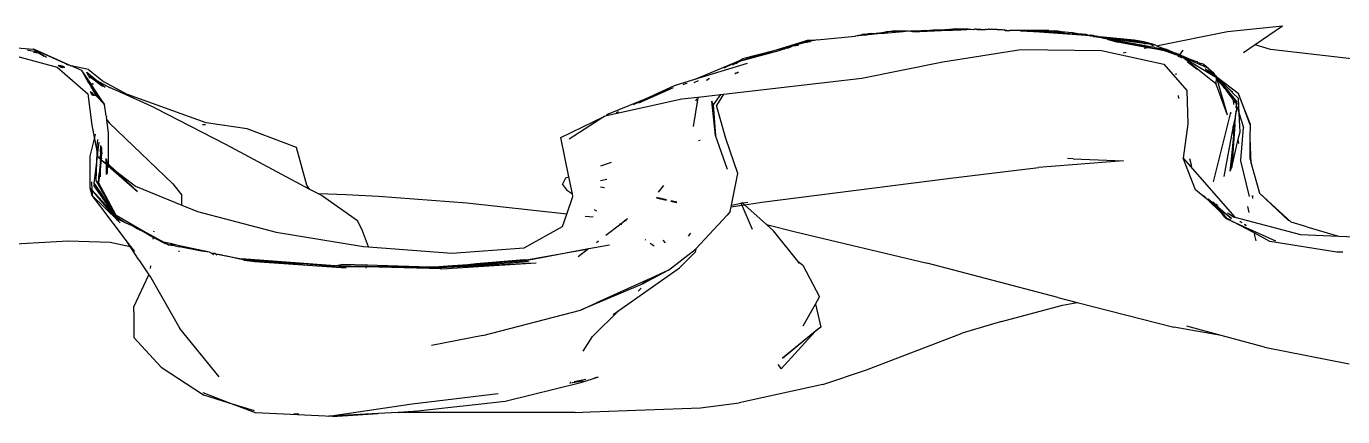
# Model space of a CAD drawing. Header units: millimetres. Extents: x -41292 to 298682, y -22072 to 33155.
# Drawn here: x 34329.3 to 34527.8, y 2979.8 to 3038.7 of the extents above; entities that cross this region are included whole.
import ezdxf

# ---------------------------------------------------------------- set-up
doc = ezdxf.new("R2010")
doc.units = ezdxf.units.MM

# ---------------------------------------------------------------- blocks, each defined once
blk = doc.blocks.new('AHSISHEUD')
for p, q in [((35082.64, 20685.39), (35081.66, 20685.3)), ((35081.66, 20685.3), (35081.71, 20685.34)), ((35081.71, 20685.34), (35082.71, 20685.54)), ((35083.1, 20685.57), (35082.64, 20685.39)), ((35083.14, 20685.44), (35082.64, 20685.39)), ((35082.87, 20685.54), (35082.71, 20685.54)), ((35083.1, 20685.57), (35082.87, 20685.54)), ((35083.18, 20685.56), (35083.1, 20685.57)), ((35086.1, 20685.73), (35083.14, 20685.44)), ((35083.14, 20685.44), (35084.13, 20685.62)), ((35083.28, 20685.55), (35083.18, 20685.56)), ((35083.46, 20685.58), (35083.28, 20685.55)), ((35083.54, 20685.59), (35083.46, 20685.58)), ((35083.58, 20685.59), (35083.54, 20685.59)), ((35083.69, 20685.63), (35083.58, 20685.59)), ((35083.9, 20685.65), (35083.69, 20685.63)), ((35084.09, 20685.66), (35083.9, 20685.65)), ((35084.15, 20685.67), (35084.09, 20685.66)), ((35084.13, 20685.62), (35084.09, 20685.66)), ((35084.13, 20685.62), (35084.44, 20685.64)), ((35084.44, 20685.64), (35084.15, 20685.67)), ((35084.44, 20685.64), (35084.54, 20685.68)), ((35084.54, 20685.68), (35084.69, 20685.7)), ((35084.69, 20685.7), (35084.84, 20685.7)), ((35085.06, 20685.73), (35084.84, 20685.7)), ((35085.06, 20685.73), (35086.3, 20685.95)), ((35085.06, 20685.73), (35086.1, 20685.73)), ((35086.1, 20685.73), (35086.23, 20685.78)), ((35086.23, 20685.78), (35086.51, 20685.79)), ((35086.3, 20685.95), (35087.65, 20686.12)), ((35088.9, 20686.01), (35086.3, 20685.95)), ((35086.51, 20685.79), (35086.67, 20685.79)), ((35086.67, 20685.79), (35088.9, 20686.01)), ((35087.65, 20686.12), (35089.66, 20686.09)), ((35088.9, 20686.01), (35089.66, 20686.09)), ((35089.66, 20686.09), (35089.91, 20686.03)), ((35091.62, 20686.07), (35089.91, 20686.03)), ((35091.64, 20686.05), (35089.91, 20686.03)), ((35090.35, 20685.94), (35090.12, 20685.99)), ((35090.35, 20685.94), (35094.72, 20686.15)), ((35091.64, 20686.05), (35090.35, 20685.94)), ((35092.15, 20686.13), (35091.62, 20686.07)), ((35092.2, 20686.09), (35091.64, 20686.05)), ((35092.2, 20686.09), (35092.15, 20686.13)), ((35092.77, 20686.1), (35092.2, 20686.09)), ((35092.96, 20686.15), (35092.77, 20686.1)), ((35093.34, 20686.16), (35092.96, 20686.15)), ((35093.38, 20686.17), (35093.34, 20686.16)), ((35093.88, 20686.17), (35093.38, 20686.17)), ((35094.09, 20686.21), (35093.88, 20686.17)), ((35094.12, 20686.17), (35094.09, 20686.21)), ((35094.33, 20686.21), (35094.12, 20686.17)), ((35094.72, 20686.15), (35094.12, 20686.17)), ((35095.22, 20686.23), (35094.33, 20686.21)), ((35094.72, 20686.15), (35096.14, 20686.21)), ((35095.38, 20686.23), (35095.22, 20686.23)), ((35096.9, 20686.37), (35095.38, 20686.23)), ((35097.64, 20686.35), (35095.38, 20686.23)), ((35096.14, 20686.21), (35096.37, 20686.19)), ((35096.37, 20686.19), (35097.18, 20686.25)), ((35097.64, 20686.35), (35096.9, 20686.37)), ((35097.18, 20686.25), (35097.62, 20686.24)), ((35097.62, 20686.24), (35098.5, 20686.27)), ((35097.7, 20686.35), (35097.64, 20686.35)), ((35097.7, 20686.35), (35098.62, 20686.4)), ((35098.53, 20686.33), (35097.7, 20686.35)), ((35098.5, 20686.27), (35098.73, 20686.34)), ((35098.73, 20686.34), (35098.53, 20686.33)), ((35098.62, 20686.4), (35098.73, 20686.34)), ((35098.73, 20686.34), (35098.87, 20686.33)), ((35098.87, 20686.33), (35099.06, 20686.33)), ((35099.06, 20686.33), (35099.1, 20686.35)), ((35099.1, 20686.35), (35099.48, 20686.31)), ((35099.48, 20686.31), (35099.64, 20686.33)), ((35099.64, 20686.33), (35099.7, 20686.36)), ((35099.7, 20686.36), (35099.75, 20686.37)), ((35099.75, 20686.37), (35099.86, 20686.37)), ((35099.86, 20686.37), (35099.94, 20686.35)), ((35099.94, 20686.35), (35100.36, 20686.39)), ((35099.94, 20686.35), (35100.06, 20686.29)), ((35100.06, 20686.29), (35100.27, 20686.29)), ((35100.27, 20686.29), (35100.32, 20686.3)), ((35100.32, 20686.3), (35100.44, 20686.28)), ((35100.36, 20686.39), (35100.99, 20686.31)), ((35100.44, 20686.28), (35100.56, 20686.29)), ((35100.56, 20686.29), (35100.74, 20686.29)), ((35100.74, 20686.29), (35100.99, 20686.31)), ((35100.99, 20686.31), (35101.18, 20686.3)), ((35101.18, 20686.3), (35101.28, 20686.31)), ((35101.45, 20686.3), (35101.28, 20686.31)), ((35101.45, 20686.3), (35101.68, 20686.32)), ((35101.82, 20686.32), (35101.68, 20686.32)), ((35101.82, 20686.32), (35101.86, 20686.32)), ((35101.86, 20686.32), (35101.93, 20686.32)), ((35101.93, 20686.32), (35102.12, 20686.32)), ((35102.12, 20686.32), (35102.21, 20686.32)), ((35102.35, 20686.31), (35102.21, 20686.32)), ((35102.41, 20686.31), (35102.35, 20686.31)), ((35102.47, 20686.3), (35102.41, 20686.31)), ((35102.54, 20686.3), (35102.47, 20686.3)), ((35102.6, 20686.3), (35102.54, 20686.3)), ((35102.7, 20686.3), (35102.6, 20686.3)), ((35102.75, 20686.28), (35102.7, 20686.3)), ((35102.8, 20686.3), (35102.75, 20686.28)), ((35102.88, 20686.28), (35102.8, 20686.3)), ((35103.1, 20686.28), (35102.88, 20686.28)), ((35103.12, 20686.24), (35103.1, 20686.28)), ((35103.22, 20686.24), (35103.12, 20686.24)), ((35103.39, 20686.23), (35103.22, 20686.24)), ((35103.6, 20686.23), (35103.39, 20686.23)), ((35103.68, 20686.22), (35103.6, 20686.23)), ((35103.83, 20686.22), (35103.68, 20686.22)), ((35103.98, 20686.21), (35103.83, 20686.22)), ((35104.15, 20686.22), (35103.98, 20686.21)), ((35104.15, 20686.22), (35104.98, 20686.14)), ((35104.28, 20686.16), (35104.15, 20686.22)), ((35104.28, 20686.16), (35104.98, 20686.14)), ((35104.98, 20686.14), (35105.01, 20686.17)), ((35105.01, 20686.17), (35105.05, 20686.17)), ((35105.05, 20686.17), (35105.29, 20686.2)), ((35106.63, 20686.09), (35105.29, 20686.2)), ((35105.29, 20686.2), (35111.6, 20686.07)), ((35110.87, 20686.16), (35105.29, 20686.2)), ((35106.63, 20686.09), (35106.69, 20686.09)), ((35106.69, 20686.09), (35113.1, 20685.89)), ((35117.16, 20685.33), (35106.69, 20686.09)), ((35106.69, 20686.09), (35114.05, 20685.69)), ((35110.87, 20686.16), (35111.6, 20686.07)), ((35111.6, 20686.07), (35111.63, 20686.07)), ((35111.63, 20686.07), (35111.68, 20686.07)), ((35112.23, 20686.06), (35111.68, 20686.07)), ((35111.68, 20686.07), (35113.1, 20685.89)), ((35113.1, 20685.89), (35112.23, 20686.06)), ((35113.17, 20685.88), (35113.1, 20685.89)), ((35113.17, 20685.88), (35113.26, 20685.89)), ((35113.31, 20685.88), (35113.26, 20685.89)), ((35113.87, 20685.86), (35113.31, 20685.88)), ((35114.42, 20685.78), (35113.87, 20685.86)), ((35114.05, 20685.69), (35115.23, 20685.63)), ((35114.51, 20685.77), (35114.42, 20685.78)), ((35115.23, 20685.63), (35114.51, 20685.77)), ((35115.27, 20685.63), (35115.23, 20685.63)), ((35115.27, 20685.63), (35115.47, 20685.63)), ((35115.47, 20685.63), (35115.55, 20685.62)), ((35115.55, 20685.62), (35115.58, 20685.61)), ((35115.64, 20685.61), (35115.58, 20685.61)), ((35115.87, 20685.6), (35115.64, 20685.61)), ((35115.9, 20685.59), (35115.87, 20685.6)), ((35115.9, 20685.59), (35116.44, 20685.57)), ((35116.44, 20685.57), (35116.98, 20685.41)), ((35117.09, 20685.44), (35116.98, 20685.41)), ((35116.98, 20685.41), (35117.16, 20685.33)), ((35117.01, 20685.41), (35117.16, 20685.33)), ((35117.16, 20685.43), (35117.09, 20685.44)), ((35117.57, 20685.38), (35117.16, 20685.43)), ((35117.67, 20685.33), (35117.57, 20685.38)), ((35137.84, 20685.94), (35127.3, 20683.82)), ((35146.1, 20686.77), (35137.84, 20685.94)), ((35146.1, 20686.77), (35142, 20683.98)), ((34952.01, 20683.8), (34957.73, 20683.34)), ((35073.19, 20684.22), (35069.43, 20683.08)), ((35071.58, 20683.64), (35069.43, 20683.08)), ((35070.62, 20683.29), (35071.58, 20683.64)), ((35070.62, 20683.29), (35071.06, 20683.38)), ((35071.52, 20683.5), (35071.06, 20683.38)), ((35071.55, 20683.55), (35071.52, 20683.5)), ((35071.6, 20683.53), (35071.55, 20683.55)), ((35071.58, 20683.64), (35073.19, 20684.22)), ((35072.07, 20683.73), (35071.58, 20683.64)), ((35071.63, 20683.54), (35071.6, 20683.53)), ((35071.63, 20683.54), (35071.8, 20683.62)), ((35071.8, 20683.62), (35071.87, 20683.64)), ((35071.87, 20683.64), (35072.07, 20683.73)), ((35072.07, 20683.73), (35072.1, 20683.75)), ((35072.1, 20683.75), (35072.15, 20683.76)), ((35072.15, 20683.76), (35072.26, 20683.81)), ((35072.31, 20683.82), (35072.26, 20683.81)), ((35072.42, 20683.86), (35072.31, 20683.82)), ((35074.46, 20684.39), (35072.42, 20683.86)), ((35073.61, 20684.28), (35072.42, 20683.86)), ((35073.19, 20684.22), (35072.42, 20683.86)), ((35072.42, 20683.86), (35072.72, 20683.88)), ((35072.72, 20683.88), (35072.75, 20683.89)), ((35072.75, 20683.89), (35073.06, 20683.93)), ((35073.06, 20683.93), (35073.12, 20683.95)), ((35074.46, 20684.61), (35073.19, 20684.22)), ((35074.05, 20684.43), (35073.19, 20684.22)), ((35073.19, 20684.22), (35073.61, 20684.28)), ((35074.05, 20684.43), (35073.61, 20684.28)), ((35073.61, 20684.28), (35074.46, 20684.39)), ((35075.16, 20684.57), (35074.05, 20684.43)), ((35075.49, 20684.66), (35074.46, 20684.61)), ((35074.46, 20684.39), (35074.6, 20684.41)), ((35075.16, 20684.57), (35074.6, 20684.41)), ((35074.6, 20684.41), (35074.96, 20684.46)), ((35075.2, 20684.58), (35075.16, 20684.57)), ((35075.49, 20684.66), (35075.2, 20684.58)), ((35075.56, 20684.62), (35075.2, 20684.58)), ((35075.49, 20684.66), (35075.56, 20684.62)), ((35075.97, 20684.73), (35075.56, 20684.62)), ((35075.97, 20684.73), (35081.66, 20685.3)), ((35117.16, 20685.33), (35117.32, 20685.32)), ((35117.46, 20685.28), (35117.32, 20685.32)), ((35117.57, 20685.27), (35117.46, 20685.28)), ((35117.57, 20685.27), (35117.63, 20685.25)), ((35117.63, 20685.25), (35117.7, 20685.24)), ((35118.16, 20685.24), (35117.67, 20685.33)), ((35118.05, 20685.17), (35117.7, 20685.24)), ((35117.7, 20685.24), (35118.16, 20685.24)), ((35119.28, 20684.95), (35118.05, 20685.17)), ((35118.05, 20685.17), (35124.9, 20684.27)), ((35118.27, 20685.22), (35118.16, 20685.24)), ((35118.34, 20685.22), (35118.27, 20685.22)), ((35118.34, 20685.22), (35118.4, 20685.2)), ((35118.4, 20685.2), (35118.56, 20685.17)), ((35118.56, 20685.17), (35121.17, 20684.62)), ((35118.56, 20685.17), (35119.28, 20684.95)), ((35124.9, 20684.27), (35118.56, 20685.17)), ((35118.56, 20685.17), (35124.08, 20684.56)), ((35123.77, 20684.66), (35118.56, 20685.17)), ((35119.68, 20684.84), (35119.28, 20684.95)), ((35119.68, 20684.84), (35121.23, 20684.4)), ((35126, 20683.56), (35119.68, 20684.84)), ((35119.68, 20684.84), (35121.17, 20684.62)), ((35121.17, 20684.62), (35126, 20683.56)), ((35121.17, 20684.62), (35126.53, 20683.66)), ((35125.86, 20683.53), (35121.23, 20684.4)), ((35125.23, 20684.41), (35123.77, 20684.66)), ((35124.08, 20684.56), (35123.77, 20684.66)), ((35124.9, 20684.27), (35124.08, 20684.56)), ((35124.08, 20684.56), (35125.23, 20684.41)), ((35125.46, 20684.08), (35124.9, 20684.27)), ((35124.9, 20684.27), (35126.05, 20684.11)), ((35126.87, 20683.99), (35125.23, 20684.41)), ((35125.23, 20684.41), (35126.05, 20684.11)), ((35125.86, 20683.53), (35125.27, 20683.41)), ((35126, 20683.56), (35125.86, 20683.53)), ((35128.28, 20683.11), (35125.86, 20683.53)), ((35126.09, 20683.57), (35126, 20683.56)), ((35126.05, 20684.11), (35126.59, 20683.9)), ((35126.05, 20684.11), (35126.87, 20683.99)), ((35126.53, 20683.66), (35126.09, 20683.57)), ((35126.09, 20683.57), (35128.28, 20683.11)), ((35126.86, 20683.6), (35126.53, 20683.66)), ((35126.86, 20683.6), (35128.28, 20683.11)), ((35126.86, 20683.6), (35127.86, 20683.43)), ((35127.23, 20683.8), (35126.87, 20683.99)), ((35127.27, 20683.8), (35127.23, 20683.8)), ((35127.3, 20683.82), (35127.27, 20683.8)), ((35127.27, 20683.8), (35128.32, 20683.4)), ((35127.86, 20683.43), (35129.25, 20682.94)), ((35128.35, 20683.34), (35127.86, 20683.43)), ((35128.59, 20683.3), (35128.32, 20683.4)), ((35142, 20683.98), (35140.25, 20682.8)), ((35144.33, 20683.27), (35142, 20683.98)), ((34953.56, 20682.73), (34961.33, 20680.59)), ((34956.96, 20683.16), (34956.89, 20683.18)), ((34956.96, 20683.16), (34957.93, 20683.05)), ((34957.78, 20683.31), (34957.73, 20683.34)), ((34957.93, 20683.3), (34957.78, 20683.31)), ((34957.78, 20683.31), (34963.43, 20680.84)), ((34958.46, 20682.75), (34957.79, 20682.84)), ((34963.43, 20680.84), (34957.93, 20683.3)), ((34958.45, 20682.88), (34957.93, 20683.05)), ((34958.46, 20682.75), (34957.93, 20683.05)), ((34958.45, 20682.88), (34959.73, 20682.12)), ((34958.52, 20682.74), (34958.46, 20682.75)), ((34959.22, 20682.31), (34958.52, 20682.74)), ((34959.22, 20682.31), (34959.34, 20682.27)), ((35057.44, 20678.74), (35064.37, 20681.69)), ((35064.37, 20681.69), (35061.88, 20680.46)), ((35063.17, 20680.98), (35064.37, 20681.69)), ((35063.68, 20681.18), (35064.23, 20681.5)), ((35064.23, 20681.5), (35070.23, 20683.15)), ((35069.43, 20683.08), (35064.23, 20681.5)), ((35064.37, 20681.69), (35064.23, 20681.5)), ((35064.37, 20681.69), (35064.42, 20681.71)), ((35064.42, 20681.71), (35064.71, 20681.85)), ((35069.43, 20683.08), (35064.71, 20681.85)), ((35070.23, 20683.15), (35070.62, 20683.29)), ((35082.66, 20678.98), (35094.91, 20681.41)), ((35094.91, 20681.41), (35106.65, 20683.28)), ((35106.65, 20683.28), (35118.81, 20683.14)), ((35118.81, 20683.14), (35128.22, 20681.06)), ((35122.11, 20682.76), (35122.54, 20682.86)), ((35128.28, 20683.11), (35128.35, 20683.09)), ((35128.35, 20683.34), (35129.25, 20682.94)), ((35128.35, 20683.34), (35128.59, 20683.3)), ((35128.35, 20683.09), (35128.39, 20683.07)), ((35128.39, 20683.07), (35128.46, 20683.06)), ((35128.46, 20683.06), (35128.53, 20683.02)), ((35128.53, 20683.02), (35128.59, 20683.01)), ((35128.63, 20683.29), (35128.59, 20683.3)), ((35128.59, 20683.01), (35129.96, 20682.54)), ((35129.25, 20682.9), (35128.59, 20683.01)), ((35128.69, 20683.26), (35128.63, 20683.29)), ((35128.69, 20683.26), (35128.82, 20683.2)), ((35129.69, 20682.81), (35128.82, 20683.2)), ((35129.25, 20682.94), (35128.82, 20683.2)), ((35129.25, 20682.94), (35129.28, 20682.89)), ((35129.28, 20682.89), (35129.25, 20682.9)), ((35129.28, 20682.89), (35129.34, 20682.87)), ((35129.34, 20682.87), (35129.38, 20682.87)), ((35129.38, 20682.87), (35129.44, 20682.86)), ((35129.44, 20682.86), (35129.47, 20682.85)), ((35129.47, 20682.85), (35129.66, 20682.75)), ((35129.69, 20682.81), (35129.47, 20682.85)), ((35129.66, 20682.75), (35129.73, 20682.72)), ((35129.69, 20682.81), (35130.19, 20682.58)), ((35129.69, 20682.81), (35129.97, 20682.75)), ((35129.73, 20682.72), (35129.84, 20682.68)), ((35129.84, 20682.68), (35129.88, 20682.67)), ((35129.88, 20682.67), (35130.1, 20682.55)), ((35129.96, 20682.54), (35130.02, 20682.51)), ((35130.01, 20682.72), (35129.97, 20682.75)), ((35130.04, 20682.71), (35130.01, 20682.72)), ((35130.02, 20682.51), (35130.47, 20682.37)), ((35130.6, 20682.48), (35130.04, 20682.71)), ((35130.19, 20682.58), (35130.04, 20682.71)), ((35130.45, 20682.27), (35130.1, 20682.55)), ((35130.47, 20682.37), (35130.19, 20682.58)), ((35130.56, 20682.42), (35130.19, 20682.58)), ((35130.45, 20682.27), (35130.37, 20682.14)), ((35130.5, 20682.34), (35130.45, 20682.27)), ((35130.91, 20682.01), (35130.45, 20682.27)), ((35130.5, 20682.34), (35130.47, 20682.37)), ((35130.91, 20682.01), (35130.5, 20682.34)), ((35130.6, 20682.48), (35130.56, 20682.42)), ((35130.72, 20682.34), (35130.56, 20682.42)), ((35131.1, 20683.2), (35130.6, 20682.48)), ((35132.35, 20681.72), (35130.6, 20682.48)), ((35131.31, 20681.91), (35130.72, 20682.34)), ((35130.72, 20682.34), (35135.64, 20679.38)), ((35130.72, 20682.34), (35131.39, 20682.04)), ((35130.95, 20682), (35130.91, 20682.01)), ((35136.07, 20678.09), (35131.31, 20681.91)), ((35132.35, 20681.72), (35131.39, 20682.04)), ((35131.39, 20682.04), (35133.79, 20680.95)), ((35132.66, 20681.62), (35132.35, 20681.72)), ((35132.9, 20681.52), (35132.66, 20681.62)), ((35133.12, 20681.46), (35132.9, 20681.52)), ((35133.25, 20681.4), (35133.12, 20681.46)), ((35133.29, 20681.4), (35133.25, 20681.4)), ((35133.32, 20681.38), (35133.25, 20681.4)), ((35133.32, 20681.38), (35133.29, 20681.4)), ((35133.34, 20681.35), (35133.32, 20681.38)), ((35170.92, 20680.21), (35144.33, 20683.27)), ((34961.33, 20680.59), (34965.99, 20676.58)), ((34961.49, 20680.92), (34962, 20680.58)), ((34961.85, 20680.84), (34961.65, 20680.88)), ((34961.85, 20680.84), (34962.1, 20680.58)), ((34961.93, 20680.82), (34961.85, 20680.84)), ((34962.06, 20680.69), (34961.93, 20680.82)), ((34961.93, 20680.82), (34962.17, 20680.76)), ((34962.06, 20680.69), (34962.1, 20680.66)), ((34962.1, 20680.66), (34962.25, 20680.57)), ((34962.22, 20680.57), (34962.1, 20680.66)), ((34962.43, 20680.57), (34962.17, 20680.76)), ((34962.35, 20680.57), (34962.17, 20680.76)), ((34962.4, 20680.57), (34962.35, 20680.57)), ((34962.49, 20680.57), (34962.43, 20680.57)), ((34963.43, 20680.84), (34962.73, 20681)), ((34963.48, 20680.83), (34963.43, 20680.84)), ((34965.08, 20680.12), (34963.48, 20680.83)), ((34966.05, 20680.26), (34963.48, 20680.83)), ((34966.5, 20677.98), (34965.08, 20680.12)), ((34966.14, 20678.21), (34965.08, 20680.12)), ((34966.09, 20679.3), (34965.83, 20679.84)), ((34965.83, 20679.84), (34967.34, 20678.6)), ((34966.05, 20680.26), (34968.34, 20678.47)), ((35065.4, 20681.17), (35057.44, 20678.74)), ((35061.85, 20680.45), (35061.88, 20680.46)), ((35063.55, 20679.65), (35063.65, 20679.68)), ((35063.56, 20679.68), (35063.55, 20679.65)), ((35063.59, 20679.72), (35063.56, 20679.68)), ((35063.59, 20679.72), (35063.65, 20679.68)), ((35063.65, 20679.68), (35063.68, 20679.74)), ((35063.68, 20679.74), (35063.83, 20679.77)), ((35063.71, 20679.74), (35063.68, 20679.68)), ((35063.89, 20679.73), (35063.78, 20679.71)), ((35063.95, 20679.79), (35063.89, 20679.73)), ((35063.91, 20679.74), (35063.89, 20679.73)), ((35063.95, 20679.79), (35063.91, 20679.74)), ((35064.08, 20679.82), (35063.95, 20679.79)), ((35128.22, 20681.06), (35131.71, 20677.08)), ((35130.01, 20679.68), (35130.03, 20679.47)), ((35133.23, 20680.26), (35131.8, 20681.35)), ((35133.37, 20681.34), (35133.34, 20681.35)), ((35133.39, 20681.29), (35133.37, 20681.34)), ((35133.39, 20681.29), (35133.74, 20681.02)), ((35134.15, 20681.05), (35133.39, 20681.29)), ((35133.74, 20681.02), (35133.79, 20680.95)), ((35133.79, 20680.95), (35134.59, 20680.59)), ((35134.91, 20680.44), (35134.15, 20681.05)), ((35134.15, 20681.05), (35134.59, 20680.59)), ((35134.46, 20680.38), (35134.53, 20680.35)), ((35134.53, 20680.35), (35135.64, 20679.38)), ((35134.91, 20680.44), (35134.59, 20680.59)), ((35134.8, 20680.21), (35135.38, 20679.77)), ((35134.91, 20680.44), (35135.64, 20679.79)), ((35135.1, 20680.06), (35135.16, 20680.03)), ((35135.38, 20679.77), (35135.16, 20680.03)), ((35135.31, 20679.96), (35135.57, 20679.63)), ((35135.57, 20679.63), (35135.33, 20679.95)), ((35135.38, 20679.77), (35135.57, 20679.63)), ((35135.8, 20679.56), (35135.49, 20679.87)), ((35135.57, 20679.63), (35135.6, 20679.6)), ((35135.6, 20679.6), (35135.92, 20679.22)), ((35135.64, 20679.79), (35135.8, 20679.56)), ((35135.8, 20679.56), (35135.96, 20679.4)), ((35136.26, 20679.1), (35135.96, 20679.4)), ((35135.96, 20679.4), (35139.16, 20675.44)), ((35135.96, 20679.4), (35136.11, 20679.1)), ((35136.61, 20678.44), (35135.96, 20679.4)), ((34966.14, 20679.26), (34966.09, 20679.3)), ((34968.2, 20677.71), (34966.14, 20679.26)), ((34966.14, 20679.26), (34967.34, 20678.6)), ((34966.32, 20678.9), (34966.14, 20679.26)), ((34966.5, 20677.98), (34966.14, 20678.21)), ((34966.14, 20678.21), (34966.18, 20678.13)), ((34966.5, 20677.98), (34966.18, 20678.13)), ((34966.18, 20678.13), (34966.3, 20677.92)), ((34966.3, 20677.92), (34966.49, 20677.66)), ((34966.47, 20677.61), (34966.49, 20677.66)), ((34966.47, 20677.61), (34966.75, 20677.1)), ((34966.49, 20677.66), (34966.57, 20677.83)), ((34966.49, 20677.66), (34966.8, 20677.24)), ((34966.5, 20677.98), (34966.54, 20677.9)), ((34966.54, 20677.9), (34966.59, 20677.87)), ((34966.57, 20677.83), (34966.59, 20677.87)), ((34966.62, 20677.79), (34966.57, 20677.83)), ((34968.47, 20674.99), (34966.62, 20677.79)), ((34966.72, 20677.47), (34966.62, 20677.79)), ((34966.81, 20677.98), (34966.69, 20678.2)), ((34966.8, 20677.24), (34966.72, 20677.47)), ((34967.34, 20678.6), (34968.58, 20677.58)), ((34967.34, 20678.6), (34969.22, 20677.55)), ((34968.34, 20678.47), (34971.93, 20676.47)), ((34971.18, 20676.7), (34969.22, 20677.55)), ((35049.04, 20675.23), (35054.28, 20677.53)), ((35054.37, 20677.79), (35050.68, 20676.08)), ((35050.68, 20676.08), (35054.28, 20677.53)), ((35057.44, 20678.74), (35054.37, 20677.79)), ((35055.75, 20678.01), (35056.08, 20678.15)), ((35056.08, 20678.15), (35056.36, 20678.21)), ((35057.99, 20678.55), (35057.33, 20678.23)), ((35059.25, 20678.67), (35059.34, 20678.69)), ((35059.34, 20678.69), (35059.63, 20678.89)), ((35059.63, 20678.89), (35059.73, 20678.91)), ((35061.8, 20676.55), (35082.66, 20678.98)), ((35135.64, 20679.38), (35135.92, 20679.22)), ((35135.92, 20679.22), (35136.11, 20679.1)), ((35136.1, 20678.99), (35136.07, 20678.09)), ((35136.07, 20678.09), (35137.76, 20673.45)), ((35136.1, 20678.99), (35136.11, 20679.1)), ((35136.1, 20678.99), (35136.16, 20678.97)), ((35136.16, 20678.97), (35136.16, 20678.92)), ((35136.16, 20678.92), (35136.2, 20678.87)), ((35136.2, 20678.87), (35137.76, 20673.45)), ((35136.3, 20678.81), (35136.2, 20678.87)), ((35136.26, 20679.1), (35139.41, 20676.7)), ((35137.92, 20677.45), (35136.26, 20679.1)), ((35136.49, 20678.51), (35136.3, 20678.81)), ((35136.49, 20678.51), (35137.42, 20677.39)), ((35136.61, 20678.44), (35136.49, 20678.51)), ((35136.99, 20678), (35136.61, 20678.44)), ((35137.42, 20677.39), (35136.99, 20678)), ((35137.92, 20677.45), (35138.57, 20676.9)), ((35138.58, 20676.79), (35137.92, 20677.45)), ((34965.99, 20676.58), (34966.56, 20671.89)), ((34966.31, 20676.94), (34966.43, 20676.86)), ((34966.56, 20676.44), (34966.43, 20676.86)), ((34966.66, 20676.69), (34966.51, 20676.8)), ((34966.56, 20676.44), (34966.66, 20676.41)), ((34966.63, 20676.6), (34966.64, 20676.7)), ((34966.66, 20676.69), (34966.63, 20676.6)), ((34966.63, 20676.6), (34966.66, 20676.55)), ((34966.85, 20676.37), (34966.66, 20676.69)), ((34966.66, 20676.55), (34966.75, 20676.39)), ((34966.66, 20676.55), (34966.66, 20676.41)), ((34966.69, 20676.41), (34966.66, 20676.55)), ((34966.75, 20677.1), (34967.02, 20676.62)), ((34966.93, 20676.89), (34966.75, 20677.1)), ((34966.75, 20676.39), (34966.82, 20676.38)), ((34966.93, 20677.07), (34966.8, 20677.24)), ((34966.89, 20676.51), (34966.96, 20676.34)), ((34966.93, 20677.07), (34968.47, 20674.99)), ((34966.93, 20676.89), (34966.93, 20677.07)), ((34966.93, 20677.07), (34967.04, 20676.74)), ((34967.02, 20676.62), (34966.93, 20676.89)), ((34967.04, 20676.74), (34966.93, 20676.89)), ((34967.02, 20676.62), (34967.21, 20676.28)), ((34967.1, 20676.67), (34967.04, 20676.74)), ((34968.47, 20674.99), (34967.1, 20676.67)), ((34967.1, 20676.67), (34967.21, 20676.28)), ((34967.13, 20676.3), (34967.11, 20676.35)), ((34968.47, 20674.99), (34967.21, 20676.28)), ((34976.09, 20674.5), (34971.18, 20676.7)), ((34983.79, 20672.21), (34971.93, 20676.47)), ((35044.16, 20673.34), (35055.54, 20675.82)), ((35044.47, 20673.59), (35050.68, 20676.08)), ((35050.68, 20676.08), (35048.19, 20674.92)), ((35055.54, 20675.82), (35057.95, 20676.1)), ((35057.93, 20675.97), (35057.25, 20671.65)), ((35057.67, 20675.55), (35057.84, 20675.86)), ((35057.96, 20676), (35057.93, 20675.97)), ((35057.96, 20676), (35057.95, 20676.1)), ((35057.95, 20676.1), (35057.98, 20676.1)), ((35057.98, 20676.1), (35057.96, 20676)), ((35057.98, 20676.1), (35061.35, 20676.49)), ((35060.64, 20670.29), (35060.05, 20675.51)), ((35060.05, 20675.51), (35060.62, 20670.31)), ((35060.28, 20674.96), (35060.05, 20675.51)), ((35061.35, 20676.49), (35060.28, 20674.96)), ((35061.8, 20676.55), (35060.78, 20674.85)), ((35061.35, 20676.49), (35061.8, 20676.55)), ((35130.37, 20676.36), (35130.42, 20675.91)), ((35131.71, 20677.08), (35131.84, 20672.08)), ((35137.42, 20677.39), (35137.78, 20676.95)), ((35138.72, 20675.7), (35137.78, 20676.95)), ((35138.6, 20676.77), (35138.57, 20676.9)), ((35138.58, 20676.79), (35138.57, 20676.9)), ((35138.6, 20676.77), (35138.58, 20676.79)), ((35139.46, 20675.91), (35138.6, 20676.77)), ((35138.8, 20675.01), (35138.72, 20675.7)), ((35138.82, 20675.56), (35138.72, 20675.7)), ((35138.8, 20675.01), (35138.82, 20675.56)), ((35138.82, 20675.56), (35139.14, 20675.13)), ((35139.16, 20675.44), (35139.21, 20675.04)), ((35139.41, 20676.7), (35141.19, 20671.96)), ((35141.27, 20671.96), (35139.41, 20676.7)), ((35139.57, 20673.64), (35139.46, 20675.91)), ((34968.73, 20673.28), (34968.47, 20674.99)), ((34976.09, 20674.5), (34986.74, 20668.99)), ((35044.47, 20673.59), (35044.16, 20673.34)), ((35045.96, 20673.89), (35045.65, 20673.74)), ((35045.96, 20673.89), (35046, 20673.89)), ((35060.28, 20674.96), (35060.64, 20670.29)), ((35062.17, 20669.86), (35060.78, 20674.85)), ((35135.73, 20663.31), (35138.27, 20673.6)), ((35138.27, 20673.84), (35138.21, 20673.58)), ((35138.27, 20673.84), (35138.27, 20673.6)), ((35138.92, 20671.99), (35139.11, 20673.97)), ((35139.11, 20673.97), (35138.97, 20673.25)), ((35139.13, 20675.01), (35139.1, 20674.54)), ((35139.19, 20674.4), (35139.11, 20673.97)), ((35139.12, 20674.51), (35139.2, 20674.78)), ((35139.12, 20674.51), (35139.19, 20674.4)), ((35139.14, 20675.13), (35139.13, 20675.01)), ((35139.13, 20675.01), (35139.19, 20674.9)), ((35139.21, 20675.04), (35139.14, 20675.13)), ((35139.19, 20674.9), (35139.21, 20675.04)), ((35139.2, 20674.87), (35139.19, 20674.9)), ((35139.19, 20674.82), (35139.2, 20674.87)), ((35139.2, 20674.78), (35139.19, 20674.82)), ((35139.2, 20674.78), (35139.57, 20673.64)), ((35139.58, 20673.6), (35139.57, 20673.64)), ((35139.71, 20670.87), (35139.58, 20673.6)), ((35139.58, 20673.6), (35140.23, 20671.53)), ((34966.56, 20671.89), (34966.96, 20669.81)), ((34968.77, 20673.2), (34968.73, 20673.28)), ((34968.77, 20673.2), (34968.76, 20673.08)), ((34968.82, 20672.69), (34968.76, 20673.08)), ((34968.82, 20672.69), (34969.2, 20672.21)), ((34969.11, 20670.71), (34968.82, 20672.69)), ((34969.2, 20672.21), (34978.79, 20663.01)), ((34983.69, 20671.92), (34983.24, 20671.92)), ((34989.98, 20671.31), (34983.79, 20672.21)), ((35037.27, 20669.99), (35043.91, 20673.22)), ((35043.91, 20673.22), (35038.56, 20669.74)), ((35043.91, 20673.22), (35044.16, 20673.34)), ((35131.84, 20672.08), (35131.14, 20666.92)), ((35138.68, 20671.71), (35137.25, 20664.12)), ((35138.92, 20671.99), (35138.46, 20665.54)), ((35138.56, 20668.2), (35138.92, 20671.99)), ((35138.65, 20670.63), (35138.68, 20671.71)), ((35138.96, 20673.05), (35138.68, 20671.71)), ((35138.97, 20673.25), (35138.96, 20673.05)), ((35139.83, 20666.62), (35140.23, 20671.53)), ((35141.26, 20669.93), (35141.27, 20671.96)), ((34966.3, 20667.2), (34966.96, 20669.81)), ((34966.96, 20669.81), (34967.15, 20670.53)), ((34966.96, 20669.81), (34967.36, 20667.7)), ((34967.39, 20668.64), (34967.5, 20669.72)), ((34969.09, 20666.01), (34969.11, 20670.71)), ((34997.44, 20668.48), (34989.98, 20671.31)), ((35038.5, 20664.1), (35037.27, 20669.99)), ((35058.07, 20669.56), (35058.29, 20669.61)), ((35062.43, 20665.18), (35060.64, 20670.29)), ((35063.97, 20664.58), (35062.17, 20669.86)), ((35138.46, 20665.54), (35139.45, 20669.74)), ((35139.45, 20669.74), (35139.71, 20670.87)), ((35139.52, 20669.13), (35139.45, 20669.74)), ((35141.24, 20666.75), (35141.26, 20669.93)), ((35141.41, 20666.11), (35141.26, 20669.93)), ((34967.32, 20666.33), (34967.36, 20667.7)), ((34967.36, 20667.7), (34967.39, 20668.64)), ((34967.36, 20667.7), (34967.44, 20667.31)), ((34967.44, 20667.31), (34967.68, 20669.3)), ((34967.88, 20667.69), (34967.84, 20667.59)), ((34967.84, 20667.59), (34967.88, 20667.56)), ((34967.88, 20668.31), (34967.87, 20668.24)), ((34967.88, 20667.87), (34967.87, 20668.24)), ((34967.88, 20668.83), (34967.88, 20668.31)), ((34967.94, 20668.6), (34967.88, 20668.31)), ((34967.93, 20667.91), (34967.88, 20667.87)), ((34967.88, 20667.87), (34967.88, 20667.69)), ((34967.88, 20667.56), (34967.88, 20667.36)), ((34967.91, 20666.75), (34968.06, 20668.41)), ((34968.07, 20667.75), (34967.91, 20666.75)), ((34968.06, 20668.41), (34967.93, 20668.25)), ((34967.93, 20668.06), (34968.06, 20668.41)), ((34967.93, 20668.25), (34967.93, 20668.06)), ((34967.93, 20668.06), (34967.93, 20667.91)), ((34967.94, 20668.69), (34967.94, 20668.6)), ((34967.95, 20668.66), (34967.94, 20668.6)), ((34968.06, 20668.41), (34967.98, 20668.59)), ((34968.07, 20667.75), (34968.09, 20668.06)), ((34986.74, 20668.99), (34999.41, 20662.24)), ((34998.99, 20662.81), (34997.44, 20668.48)), ((35138.25, 20664.93), (35138.56, 20668.2)), ((35138.46, 20665.54), (35138.56, 20668.2)), ((34966.33, 20662.39), (34966.3, 20667.2)), ((34966.94, 20663.14), (34967.32, 20666.33)), ((34967.23, 20663.48), (34967.32, 20666.33)), ((34967.32, 20666.33), (34967.44, 20667.31)), ((34967.44, 20667.31), (34967.48, 20667.08)), ((34967.48, 20667.08), (34967.79, 20666.81)), ((34967.87, 20665.6), (34967.59, 20663.19)), ((34967.8, 20665.52), (34967.66, 20664.58)), ((34967.79, 20666.84), (34967.81, 20667.08)), ((34967.79, 20666.81), (34967.79, 20666.84)), ((34967.79, 20666.81), (34967.87, 20666.74)), ((34967.84, 20665.96), (34967.8, 20665.52)), ((34967.81, 20667.08), (34967.82, 20667.27)), ((34967.81, 20667.08), (34967.87, 20666.78)), ((34967.88, 20667.36), (34967.82, 20667.27)), ((34967.87, 20666.17), (34967.84, 20665.96)), ((34967.89, 20665.8), (34967.84, 20665.96)), ((34967.87, 20666.78), (34967.91, 20666.75)), ((34967.87, 20666.74), (34967.93, 20666.69)), ((34967.9, 20666.46), (34967.87, 20666.34)), ((34967.87, 20666.17), (34967.87, 20666.34)), ((34967.89, 20665.8), (34967.87, 20665.6)), ((34967.87, 20664.08), (34967.87, 20665.6)), ((34967.99, 20666.64), (34967.89, 20665.8)), ((34967.9, 20666.46), (34967.93, 20666.69)), ((34967.91, 20666.75), (34967.93, 20666.69)), ((34967.93, 20666.69), (34967.99, 20666.64)), ((34968.02, 20666.89), (34967.99, 20666.64)), ((34967.99, 20666.64), (34968.76, 20665.98)), ((34967.99, 20666.64), (34968.75, 20666.1)), ((34968.75, 20666.1), (34968.73, 20666.86)), ((34968.76, 20665.98), (34968.75, 20666.1)), ((34968.75, 20666.1), (34968.82, 20666.04)), ((34968.8, 20664.44), (34968.76, 20665.98)), ((34968.76, 20665.98), (34968.82, 20665.92)), ((34968.79, 20666.71), (34968.83, 20666.63)), ((34968.82, 20666.04), (34968.83, 20666.63)), ((34968.85, 20666.02), (34968.82, 20666.04)), ((34968.82, 20665.92), (34968.85, 20666.02)), ((34968.86, 20665.89), (34968.82, 20665.92)), ((34968.85, 20666.02), (34968.93, 20665.96)), ((34968.89, 20665.02), (34968.86, 20665.89)), ((34968.86, 20665.89), (34968.93, 20665.83)), ((34968.93, 20665.83), (34968.89, 20665.02)), ((34968.89, 20665.02), (34969.04, 20665.73)), ((34968.95, 20666.35), (34968.93, 20665.96)), ((34968.93, 20665.96), (34968.93, 20665.83)), ((34968.93, 20665.96), (34969.06, 20665.86)), ((34968.93, 20665.83), (34969.04, 20665.73)), ((34969.04, 20665.73), (34969.06, 20665.86)), ((34969.04, 20665.73), (34973.47, 20661.89)), ((34969.06, 20665.86), (34969.09, 20666.01)), ((34969.06, 20665.86), (34970.16, 20665.01)), ((34970.16, 20665.01), (34969.09, 20666.01)), ((35043.34, 20665.73), (35044.95, 20666.28)), ((35095.67, 20663.82), (35109.33, 20665.5)), ((35122.16, 20666.47), (35109.33, 20665.5)), ((35114.53, 20666.82), (35113.68, 20666.84)), ((35114.53, 20666.82), (35122.16, 20666.47)), ((35131.14, 20666.92), (35138.93, 20657.99)), ((35133.02, 20662.12), (35131.14, 20666.92)), ((35132.08, 20666.83), (35132.37, 20665.68)), ((35138.25, 20664.93), (35138.46, 20665.54)), ((35139.84, 20666.47), (35139.83, 20666.62)), ((35141.15, 20661.12), (35139.84, 20666.47)), ((35141.24, 20666.75), (35141.41, 20666.11)), ((35141.41, 20666.11), (35142.64, 20661.63)), ((34967.59, 20663.19), (34967.63, 20664)), ((34967.63, 20664), (34967.66, 20664.58)), ((34968.87, 20664.71), (34968.8, 20664.44)), ((34968.89, 20665.02), (34968.87, 20664.71)), ((34973.47, 20661.89), (34970.16, 20665.01)), ((34970.16, 20665.01), (34973.17, 20662.67)), ((35037.54, 20662.95), (35038.03, 20663.94)), ((35038.03, 20663.94), (35038.5, 20664.1)), ((35039.04, 20661.5), (35038.5, 20664.1)), ((35044.24, 20663.69), (35043.28, 20663.46)), ((35063.04, 20659.81), (35063.97, 20664.58)), ((35067.6, 20660.27), (35095.67, 20663.82)), ((34966.63, 20661.26), (34966.33, 20662.39)), ((34966.59, 20662.1), (34966.33, 20662.39)), ((34966.52, 20663.33), (34966.59, 20662.1)), ((34970.51, 20657.52), (34966.59, 20662.1)), ((34966.59, 20662.1), (34966.63, 20661.26)), ((34966.59, 20662.1), (34969.75, 20658.64)), ((34966.94, 20663.14), (34966.85, 20662.71)), ((34966.85, 20662.71), (34969.31, 20659.43)), ((34966.85, 20662.71), (34969.75, 20658.64)), ((34967.17, 20662.8), (34966.94, 20663.14)), ((34967.17, 20662.8), (34967.16, 20662.72)), ((34967.83, 20661.82), (34967.17, 20662.8)), ((34967.4, 20663.34), (34967.23, 20663.48)), ((34970.07, 20658.53), (34967.23, 20663.48)), ((34967.4, 20663.34), (34970.07, 20658.53)), ((34967.59, 20663.19), (34970.07, 20658.53)), ((34967.83, 20661.82), (34969.31, 20659.43)), ((34969.45, 20659.41), (34967.83, 20661.82)), ((34973.17, 20662.67), (34980.14, 20659.81)), ((34978.79, 20663.01), (34980.16, 20661.3)), ((34999.41, 20662.24), (34998.99, 20662.81)), ((34999.41, 20662.24), (35000.8, 20661.51)), ((35037.54, 20662.95), (35038.17, 20662.13)), ((35038.17, 20662.13), (35039.04, 20661.5)), ((35043.9, 20662.43), (35043.26, 20662.51)), ((35052.01, 20661.75), (35052.84, 20662.78)), ((35134.92, 20660.59), (35133.02, 20662.12)), ((35142.64, 20661.63), (35147.09, 20657.46)), ((35147.4, 20657.27), (35142.64, 20661.63)), ((34970.51, 20657.52), (34966.63, 20661.26)), ((34967.79, 20659.78), (34966.63, 20661.26)), ((34971.82, 20654.43), (34967.79, 20659.78)), ((34980.14, 20659.81), (34980.16, 20661.3)), ((34980.14, 20659.81), (34982.5, 20658.84)), ((35004.86, 20661.36), (35000.8, 20661.51)), ((35000.8, 20661.51), (35001.36, 20661.2)), ((35001.36, 20661.2), (35006.64, 20657.52)), ((35009.8, 20661.12), (35004.86, 20661.36)), ((35023.13, 20660.13), (35009.8, 20661.12)), ((35038.18, 20658.44), (35023.13, 20660.13)), ((35038.18, 20658.44), (35039.12, 20661.14)), ((35039.12, 20661.14), (35039.04, 20661.5)), ((35051.72, 20660.9), (35053.17, 20660.58)), ((35051.73, 20660.94), (35053.17, 20660.58)), ((35053.23, 20660.64), (35051.74, 20660.99)), ((35053.9, 20660.42), (35054.78, 20660.23)), ((35053.9, 20660.42), (35054.75, 20660.2)), ((35054.81, 20660.26), (35053.92, 20660.47)), ((35062.85, 20658.85), (35062.99, 20659.55)), ((35062.99, 20659.55), (35064.61, 20659.8)), ((35062.99, 20659.55), (35063.03, 20659.77)), ((35064.51, 20660.05), (35063.03, 20659.77)), ((35063.03, 20659.77), (35063.04, 20659.81)), ((35064.44, 20660.22), (35064.51, 20660.05)), ((35064.72, 20660.09), (35064.51, 20660.05)), ((35064.51, 20660.05), (35064.61, 20659.8)), ((35064.57, 20660.22), (35064.72, 20660.09)), ((35064.61, 20659.8), (35064.98, 20659.86)), ((35064.61, 20659.8), (35066.13, 20656.18)), ((35065.47, 20660.23), (35064.72, 20660.09)), ((35064.72, 20660.09), (35064.98, 20659.86)), ((35064.98, 20659.86), (35067.6, 20660.27)), ((35064.98, 20659.86), (35068.3, 20656.88)), ((35134.92, 20660.59), (35134.2, 20661.29)), ((35134.92, 20660.79), (35135.82, 20660.01)), ((35136.78, 20658.78), (35134.92, 20660.59)), ((35136.13, 20659.62), (35134.92, 20660.59)), ((35135.58, 20660.33), (35135.82, 20660.01)), ((35136.24, 20659.66), (35135.82, 20660.16)), ((35135.82, 20660.01), (35136.24, 20659.66)), ((35135.82, 20660.01), (35136.13, 20659.62)), ((35136.38, 20659.54), (35136.1, 20659.97)), ((35136.12, 20659.96), (35136.38, 20659.54)), ((35136.54, 20659.29), (35136.13, 20659.62)), ((35136.13, 20659.62), (35136.78, 20658.78)), ((35136.38, 20659.54), (35136.24, 20659.66)), ((35140.83, 20659.63), (35141.06, 20658.71)), ((35141.57, 20661.26), (35141.6, 20660.84)), ((35141.63, 20660.82), (35141.61, 20661.28)), ((34969.31, 20659.43), (34969.58, 20659.08)), ((34969.45, 20659.41), (34969.91, 20658.64)), ((34969.45, 20659.41), (34969.58, 20659.08)), ((34970.07, 20658.53), (34969.45, 20659.41)), ((34969.58, 20659.08), (34969.63, 20659)), ((34969.63, 20659), (34969.7, 20658.88)), ((34969.7, 20658.88), (34969.92, 20658.45)), ((34969.7, 20658.88), (34969.91, 20658.64)), ((34969.75, 20658.64), (34969.92, 20658.45)), ((34969.91, 20658.64), (34970.16, 20658.19)), ((34969.91, 20658.64), (34970.2, 20658.3)), ((34970.01, 20658.35), (34969.92, 20658.45)), ((34970.01, 20658.35), (34970.13, 20658.11)), ((34970.01, 20658.35), (34970.16, 20658.19)), ((34970.2, 20658.3), (34970.07, 20658.53)), ((34970.16, 20658.19), (34970.13, 20658.11)), ((34970.13, 20658.11), (34970.26, 20657.92)), ((34970.13, 20658.11), (34970.26, 20658.04)), ((34970.2, 20658.3), (34970.16, 20658.19)), ((34970.16, 20658.19), (34970.2, 20658.14)), ((34970.2, 20658.3), (34970.24, 20658.28)), ((34970.2, 20658.14), (34970.26, 20658.04)), ((34970.24, 20658.28), (34974.67, 20655.76)), ((34970.42, 20657.95), (34970.24, 20658.28)), ((34970.26, 20658.04), (34970.29, 20657.99)), ((34970.26, 20657.92), (34970.29, 20657.99)), ((34970.26, 20657.92), (34970.53, 20657.77)), ((34970.29, 20657.99), (34970.33, 20658)), ((34970.33, 20658), (34970.38, 20657.94)), ((34970.38, 20657.94), (34970.42, 20657.95)), ((34970.42, 20657.95), (34970.46, 20657.9)), ((34970.46, 20657.9), (34970.49, 20657.88)), ((34970.53, 20657.77), (34970.49, 20657.88)), ((34970.49, 20657.88), (34971.58, 20657.22)), ((34970.63, 20657.67), (34970.51, 20657.52)), ((34970.53, 20657.77), (34970.56, 20657.76)), ((34970.63, 20657.67), (34970.56, 20657.76)), ((34970.56, 20657.76), (34971.58, 20657.22)), ((34970.63, 20657.67), (34971.58, 20657.22)), ((34982.5, 20658.84), (34994.35, 20655.75)), ((35037.55, 20656.62), (35038.18, 20658.44)), ((35042.16, 20657.99), (35040.96, 20658.12)), ((35042.3, 20659.16), (35042.69, 20658.95)), ((35047.36, 20657.75), (35046.94, 20657.44)), ((35057.66, 20653.24), (35062.38, 20658.29)), ((35062.85, 20658.85), (35062.38, 20658.29)), ((35136.41, 20659.51), (35136.38, 20659.54)), ((35136.54, 20659.29), (35136.41, 20659.51)), ((35136.41, 20659.51), (35138.42, 20657.78)), ((35136.57, 20659.27), (35136.54, 20659.29)), ((35136.61, 20659.2), (35136.57, 20659.27)), ((35137.69, 20657.89), (35136.61, 20659.2)), ((35137.03, 20658.53), (35136.61, 20659.2)), ((35138.42, 20657.78), (35136.61, 20659.2)), ((35137.03, 20658.53), (35136.78, 20658.78)), ((35136.78, 20658.78), (35137.36, 20658.03)), ((35137.09, 20658.48), (35137.03, 20658.53)), ((35137.69, 20657.89), (35137.09, 20658.48)), ((35137.36, 20658.03), (35137.09, 20658.48)), ((35137.38, 20658.01), (35137.36, 20658.03)), ((35137.38, 20658.01), (35137.41, 20657.99)), ((35137.41, 20657.99), (35137.5, 20657.85)), ((35137.98, 20657.69), (35137.41, 20657.99)), ((35137.5, 20657.85), (35138.6, 20657.35)), ((35138.84, 20657.96), (35137.83, 20658.62)), ((35138.32, 20657.57), (35137.98, 20657.69)), ((35138.93, 20657.99), (35148.85, 20655.37)), ((34970.51, 20657.52), (34970.84, 20657.16)), ((34971.58, 20657.22), (34972.6, 20656.74)), ((34973.39, 20656.26), (34972.6, 20656.74)), ((34972.6, 20656.74), (34973.35, 20656.38)), ((34973.35, 20656.38), (34974.67, 20655.76)), ((34973.35, 20656.38), (34975.88, 20655.08)), ((34973.35, 20656.38), (34973.9, 20656.03)), ((34973.9, 20656.03), (34973.39, 20656.26)), ((34974.96, 20655.46), (34973.9, 20656.03)), ((34974.67, 20655.76), (34975.88, 20655.08)), ((34975.94, 20655.8), (34975.96, 20655.95)), ((34994.35, 20655.75), (35007.53, 20653.6)), ((35007.4, 20655.95), (35006.64, 20657.52)), ((35008.31, 20653.54), (35007.4, 20655.95)), ((35031.76, 20653.38), (35037.55, 20656.62)), ((35046.32, 20656.95), (35044.1, 20655.24)), ((35046.12, 20657.06), (35046.32, 20656.95)), ((35046.94, 20657.44), (35046.32, 20656.95)), ((35046.32, 20656.95), (35046.42, 20656.89)), ((35046.94, 20657.44), (35046.82, 20657.45)), ((35047.15, 20657.41), (35046.94, 20657.44)), ((35056.83, 20655.59), (35056.5, 20655.16)), ((35068.3, 20656.88), (35072.7, 20655.8)), ((35068.3, 20656.88), (35069.36, 20655.92)), ((35073.01, 20651.35), (35069.36, 20655.92)), ((35072.7, 20655.8), (35092.55, 20651.09)), ((35138.6, 20657.35), (35145.04, 20654.43)), ((35141.83, 20655.62), (35138.6, 20657.35)), ((35139.69, 20657.37), (35139.77, 20657.35)), ((35139.95, 20657.2), (35139.77, 20657.35)), ((35140.05, 20657.17), (35139.95, 20657.2)), ((35140.36, 20656.93), (35140.47, 20656.89)), ((35140.59, 20656.77), (35140.47, 20656.89)), ((35140.7, 20656.73), (35140.59, 20656.77)), ((35141.83, 20655.62), (35141.88, 20655.45)), ((35144.2, 20654.36), (35141.83, 20655.62)), ((35149.77, 20656.53), (35147.4, 20657.27)), ((35149.77, 20656.53), (35154.58, 20655.14)), ((34950.79, 20653.74), (34963.01, 20654.44)), ((34963.01, 20654.44), (34969.36, 20654.24)), ((34969.36, 20654.24), (34972.37, 20653.58)), ((34972.37, 20653.58), (34971.82, 20654.43)), ((34972.47, 20653.56), (34971.82, 20654.43)), ((34972.37, 20653.58), (34972.47, 20653.56)), ((34973.68, 20651.57), (34972.37, 20653.58)), ((34975.87, 20655.03), (34974.96, 20655.46)), ((34974.96, 20655.46), (34975.86, 20654.94)), ((34975.84, 20654.7), (34975.86, 20654.94)), ((34975.86, 20654.94), (34975.87, 20655.03)), ((34975.86, 20654.94), (34977.62, 20654.01)), ((34975.87, 20655.03), (34975.88, 20655.08)), ((34977.32, 20654.26), (34975.87, 20655.03)), ((34975.88, 20655.08), (34977.32, 20654.26)), ((34977.32, 20654.26), (34977.38, 20654.22)), ((34977.38, 20654.22), (34977.62, 20654.01)), ((34978.39, 20654.01), (34977.38, 20654.22)), ((34977.91, 20653.95), (34977.38, 20654.22)), ((34977.91, 20653.95), (34977.62, 20654.01)), ((34978.1, 20653.85), (34977.91, 20653.95)), ((34977.91, 20653.95), (34978.97, 20653.73)), ((34978.1, 20653.85), (34978.97, 20653.73)), ((34978.39, 20654.01), (34978.97, 20653.73)), ((34979.79, 20653.7), (34978.39, 20654.01)), ((34978.97, 20653.73), (34979.12, 20653.7)), ((34979.12, 20653.7), (34979.77, 20653.55)), ((34979.79, 20653.7), (34979.77, 20653.55)), ((34984.33, 20652.72), (34979.79, 20653.7)), ((35007.53, 20653.6), (35008.31, 20653.54)), ((35041.53, 20653.26), (35044.64, 20653.81)), ((35042.99, 20654.38), (35042.66, 20654.13)), ((35050.11, 20654.54), (35050.02, 20654.61)), ((35051.35, 20653.61), (35050.77, 20654.04)), ((35052.69, 20654.53), (35053.04, 20654.12)), ((35142.15, 20654.43), (35141.88, 20655.45)), ((35154.31, 20652.72), (35144.2, 20654.36)), ((35148.85, 20655.37), (35154.58, 20655.14)), ((35154.58, 20655.14), (35160.79, 20654.89)), ((34973.04, 20652.81), (34972.47, 20653.56)), ((34979.71, 20652.91), (34979.69, 20652.8)), ((34983.11, 20652.88), (34979.77, 20653.55)), ((34984.33, 20652.72), (34983.11, 20652.88)), ((34984.67, 20652.52), (34984.33, 20652.72)), ((34985.18, 20652.54), (34984.67, 20652.52)), ((34984.67, 20652.52), (34984.95, 20652.36)), ((34985.18, 20652.54), (34985.29, 20652.41)), ((34985.29, 20652.41), (34985.43, 20652.25)), ((34989.08, 20651.65), (34985.29, 20652.41)), ((34986.29, 20652.26), (34985.29, 20652.41)), ((34986.29, 20652.26), (34986.95, 20652.15)), ((34986.95, 20652.15), (34988.87, 20651.74)), ((34989.08, 20651.65), (34988.87, 20651.74)), ((34988.87, 20651.74), (34989.15, 20651.72)), ((34989.56, 20651.53), (34989.08, 20651.65)), ((34989.68, 20651.61), (34989.08, 20651.65)), ((34989.15, 20651.72), (34989.68, 20651.61)), ((35003.27, 20650.69), (34989.15, 20651.72)), ((34989.15, 20651.72), (34998.59, 20650.95)), ((34989.73, 20651.6), (34989.68, 20651.61)), ((34998.59, 20650.95), (34989.73, 20651.6)), ((34990.32, 20651.48), (34989.73, 20651.6)), ((35008.31, 20653.54), (35020.87, 20652.59)), ((35020.87, 20652.59), (35031.76, 20653.38)), ((35024.55, 20651.02), (35031.75, 20651.64)), ((35031.75, 20651.64), (35032.14, 20651.59)), ((35032.14, 20651.59), (35041.48, 20653.21)), ((35041.48, 20653.21), (35032.26, 20651.48)), ((35041.48, 20653.21), (35039.91, 20652)), ((35041.53, 20653.26), (35041.48, 20653.21)), ((35053.51, 20650.01), (35057.54, 20653.11)), ((35057.53, 20652.73), (35055.21, 20650.39)), ((35057.66, 20653.24), (35057.53, 20652.73)), ((35057.54, 20653.11), (35057.66, 20653.24)), ((35155.11, 20652.73), (35154.31, 20652.72)), ((35155.17, 20652.72), (35155.11, 20652.73)), ((35155.14, 20652.73), (35155.11, 20652.73)), ((35155.21, 20652.73), (35155.17, 20652.72)), ((34973.68, 20651.57), (34975.18, 20649.33)), ((34975.43, 20650.24), (34975.47, 20650.68)), ((34989.56, 20651.53), (34991.15, 20651.32)), ((34989.56, 20651.53), (34990.32, 20651.48)), ((34991.15, 20651.32), (34990.32, 20651.48)), ((34990.32, 20651.48), (34990.35, 20651.48)), ((34990.35, 20651.48), (34998.59, 20650.95)), ((34991.15, 20651.32), (35004.91, 20650.36)), ((34999.51, 20650.86), (34998.59, 20650.95)), ((35000.87, 20650.77), (34999.51, 20650.86)), ((35000.87, 20650.77), (35003.04, 20650.59)), ((35003.04, 20650.59), (35003.11, 20650.62)), ((35003.11, 20650.62), (35003.27, 20650.69)), ((35003.82, 20650.57), (35003.11, 20650.62)), ((35003.27, 20650.69), (35004.35, 20650.91)), ((35007.97, 20650.59), (35003.27, 20650.69)), ((35003.27, 20650.69), (35007.99, 20650.64)), ((35004.91, 20650.36), (35003.82, 20650.57)), ((35003.82, 20650.57), (35007.95, 20650.52)), ((35004.35, 20650.91), (35008.03, 20650.8)), ((35007.95, 20650.52), (35007.89, 20650.3)), ((35007.97, 20650.59), (35007.95, 20650.52)), ((35019.33, 20650.22), (35007.95, 20650.52)), ((35013.49, 20650.47), (35007.95, 20650.52)), ((35007.99, 20650.64), (35007.97, 20650.59)), ((35018.12, 20650.49), (35007.97, 20650.59)), ((35013.49, 20650.47), (35007.97, 20650.59)), ((35008.03, 20650.8), (35007.99, 20650.64)), ((35007.99, 20650.64), (35015.91, 20650.56)), ((35008.05, 20650.89), (35008.03, 20650.8)), ((35008.03, 20650.8), (35015.91, 20650.56)), ((35017.94, 20650.37), (35013.49, 20650.47)), ((35015.91, 20650.56), (35018.19, 20650.54)), ((35015.91, 20650.56), (35018.12, 20650.49)), ((35017.94, 20650.37), (35018, 20650.41)), ((35018, 20650.41), (35018.12, 20650.49)), ((35018, 20650.41), (35018.31, 20650.41)), ((35018.12, 20650.49), (35018.19, 20650.54)), ((35018.4, 20650.48), (35018.12, 20650.49)), ((35018.19, 20650.54), (35020.27, 20650.68)), ((35018.4, 20650.48), (35018.19, 20650.54)), ((35018.31, 20650.41), (35018.35, 20650.4)), ((35018.35, 20650.4), (35018.97, 20650.45)), ((35018.35, 20650.4), (35019.33, 20650.22)), ((35018.4, 20650.48), (35020.27, 20650.68)), ((35018.97, 20650.45), (35019.05, 20650.44)), ((35032.26, 20651.48), (35019.05, 20650.44)), ((35019.05, 20650.44), (35032.46, 20651.3)), ((35019.05, 20650.44), (35033.58, 20651.1)), ((35019.33, 20650.22), (35033.58, 20651.1)), ((35020.27, 20650.68), (35020.95, 20650.74)), ((35020.95, 20650.74), (35021.75, 20650.78)), ((35021.75, 20650.78), (35023.26, 20650.88)), ((35023.26, 20650.88), (35032.26, 20651.48)), ((35023.26, 20650.88), (35024.55, 20651.02)), ((35024.55, 20651.02), (35032.14, 20651.59)), ((35032.14, 20651.59), (35032.26, 20651.48)), ((35046.04, 20643.95), (35055.21, 20650.39)), ((35053.51, 20650.01), (35049.55, 20647.89)), ((35053.51, 20650.01), (35050.91, 20648.79)), ((35073.01, 20651.35), (35073.81, 20650.77)), ((35073.28, 20651.01), (35073.01, 20651.35)), ((35073.81, 20650.77), (35076.32, 20646)), ((35112.26, 20645.87), (35092.55, 20651.09)), ((34972.91, 20644.51), (34975.18, 20649.33)), ((34975.18, 20649.33), (34975.46, 20648.9)), ((34975.46, 20648.9), (34979.86, 20641.2)), ((35049.55, 20647.89), (35040.24, 20644)), ((35050.44, 20648.62), (35042.67, 20645.09)), ((35050.44, 20648.62), (35049.55, 20647.89)), ((35050.64, 20648.71), (35050.44, 20648.62)), ((35050.64, 20648.71), (35050.91, 20648.79)), ((35049, 20646.89), (35048.94, 20646.85)), ((35049.41, 20647.3), (35049, 20646.89)), ((35075.69, 20644.88), (35076.32, 20646)), ((35112.26, 20645.87), (35115.13, 20645.13)), ((34972.91, 20643.74), (34972.91, 20644.51)), ((34972.91, 20643.74), (34972.91, 20639.85)), ((35025.51, 20640.19), (35040.24, 20644)), ((35040.24, 20644), (35042.67, 20645.09)), ((35046.04, 20643.95), (35042.06, 20640.01)), ((35045.18, 20643.35), (35046.04, 20643.95)), ((35073.86, 20641.62), (35075.69, 20644.88)), ((35075.69, 20644.88), (35076.5, 20641.44)), ((35103.74, 20642.28), (35112.94, 20644.75)), ((35112.94, 20644.75), (35115.13, 20645.13)), ((35115.13, 20645.13), (35129.75, 20641.4)), ((35103.74, 20642.28), (35097.81, 20640.54)), ((34977.04, 20635.41), (34972.91, 20639.85)), ((34985.75, 20633.94), (34979.86, 20641.2)), ((35025.51, 20640.19), (35017.79, 20638.64)), ((35040.64, 20637.79), (35042.06, 20640.01)), ((35070.5, 20635.14), (35075.65, 20640.75)), ((35070.72, 20636.75), (35076.01, 20641.14)), ((35075.65, 20640.75), (35070.72, 20636.75)), ((35076.5, 20641.44), (35075.65, 20640.75)), ((35075.65, 20640.75), (35076.01, 20641.14)), ((35083.4, 20634.98), (35097.81, 20640.54)), ((35136.88, 20640.19), (35129.75, 20641.4)), ((35136.88, 20640.19), (35131.68, 20641.59)), ((35143.4, 20638.43), (35136.88, 20640.19)), ((35143.4, 20638.43), (35156.16, 20635.91)), ((35070.01, 20635.77), (35070.5, 20635.14)), ((34977.04, 20635.41), (34983.39, 20631.24)), ((35042.9, 20633.9), (35040.32, 20633.04)), ((35042.9, 20633.9), (35042.43, 20633.8)), ((35076.79, 20632.8), (35083.4, 20634.98)), ((35040.32, 20633.04), (35028.89, 20630.24)), ((35038.69, 20632.92), (35038.64, 20632.91)), ((35038.73, 20632.98), (35038.66, 20632.96)), ((35038.82, 20633.08), (35038.7, 20633.06)), ((35039.01, 20633.02), (35038.89, 20632.96)), ((35040.67, 20633.27), (35039.01, 20633.02)), ((35041.08, 20633.53), (35039.32, 20633.18)), ((35076.79, 20632.8), (35064.21, 20630)), ((34987.25, 20630.04), (34983.36, 20631.52)), ((34983.39, 20631.24), (34987.25, 20630.04)), ((34987.25, 20630.04), (34991.03, 20628.86)), ((34991.24, 20628.51), (34987.25, 20630.04)), ((35002.29, 20628.03), (35014.86, 20629.87)), ((35014.86, 20629.87), (35027.84, 20631.41)), ((35028.89, 20630.24), (35015.72, 20628.74)), ((35058.33, 20629.26), (35064.21, 20630)), ((35002.87, 20627.93), (34991.24, 20628.51)), ((34997.04, 20628.4), (34997.28, 20628.38)), ((34997.28, 20628.38), (34997.54, 20628.39)), ((34997.54, 20628.39), (34997.77, 20628.37)), ((35009.76, 20628.42), (35002.29, 20628.03)), ((35002.87, 20627.93), (35009.76, 20628.42)), ((35012.75, 20628.58), (35009.76, 20628.42)), ((35012.75, 20628.58), (35012.82, 20628.57)), ((35015.72, 20628.74), (35012.82, 20628.57)), ((35039.46, 20628.57), (35012.82, 20628.57)), ((35039.46, 20628.57), (35041.75, 20628.64)), ((35041.75, 20628.64), (35058.33, 20629.26))]:
    blk.add_line(p, q)

msp = doc.modelspace()

# ---------------------------------------------------------------- block references
msp.add_blockref('AHSISHEUD', (-627.37, -17648.09))

doc.saveas('drawing.dxf')
